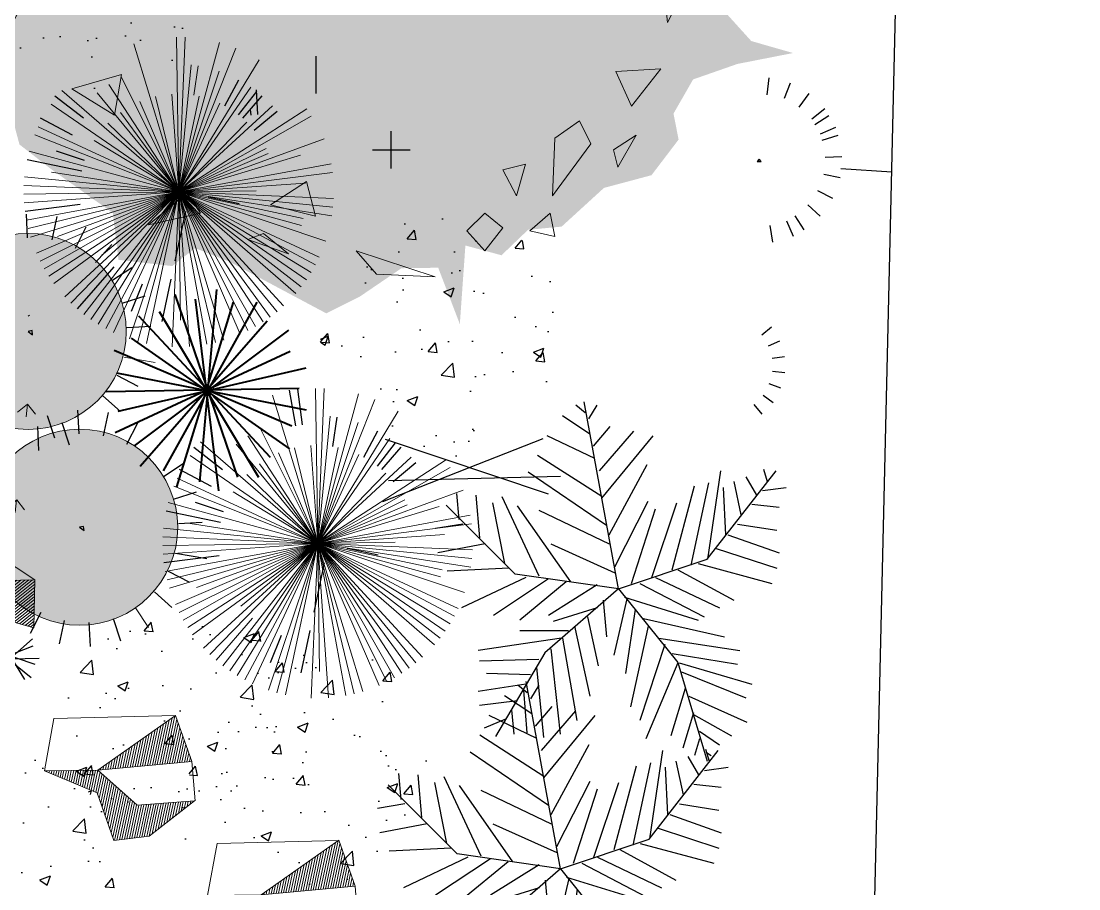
# Model space of a CAD drawing. Header units: millimetres. Extents: x 1933 to 24107, y 1228 to 18074.
# Drawn here: x 22303 to 24092, y 2718 to 4187 of the extents above; entities that cross this region are included whole.
import ezdxf

# ---------------------------------------------------------------- set-up
doc = ezdxf.new("R2010")
doc.units = ezdxf.units.MM
doc.layers.add('marc det', color=74, linetype='Continuous', lineweight=18)
doc.styles.add('ATTR', font='romans.shx', dxfattribs={"width": 0.8, "height": 0.470416})
pattern_1 = [(135, (36861.924, 7111.342), (-5.6669761, -5.6669761), [])]

# ---------------------------------------------------------------- blocks, each defined once
blk = doc.blocks.new('alp hill')
at = {"lineweight": -2}
h = blk.add_hatch(dxfattribs=at)
h.set_pattern_fill('ANSI31', color=49, scale=2.524194, angle=90, style=0)
h.set_pattern_definition(pattern_1)
h.paths.add_polyline_path([(72791.8, -3027.4), (72912.7, -3096.5), (72898.2, -3204.6)])
h.paths.add_polyline_path([(72350.3, -3468.7), (72648.8, -3405.3), (72825.1, -3562.7), (72664.3, -3470.3), (72574.8, -3545.1)])
h.paths.add_polyline_path([(73361.4, -3023.6), (73522.3, -3061), (73373.7, -3344.1)])
h.paths.add_polyline_path([(73277.5, -3497.6), (73436.6, -3388.2), (73602.9, -3428.5), (73655.8, -3320.3), (73638.7, -3126.8), (73545.6, -3297.7), (73373.7, -3344.1)])
h.paths.add_polyline_path([(71600.5, -4788.1), (72001.3, -4826.8), (72177.3, -4662.1), (72065.9, -4749.3)])
h.paths.add_polyline_path([(71749.4, -4395.7), (72027.2, -4480.1), (72161.2, -4476.7), (72033.6, -4378.5)])
h.paths.add_polyline_path([(72275.1, -4097.1), (72222.5, -4203.5), (72130.6, -4215.5), (71986.7, -4299.4), (71856.9, -4111.6), (71610.6, -4097.1), (71772.7, -3973), (72059, -4124.1)])
h.paths.add_polyline_path([(71788.9, -3584.2), (71936.5, -3814.8), (72061.8, -3807.1), (72123.8, -3906.5), (72240, -3954.1), (72204.9, -3811)])
h = blk.add_hatch(dxfattribs=at)
h.set_pattern_fill('ANSI31', color=49, scale=2.524194, angle=90, style=0)
h.set_pattern_definition(pattern_1)
h.paths.add_polyline_path([(73405.4, -3746.2), (73588.1, -3696.4), (73729.4, -3715.9), (73744.4, -3554), (73538.9, -3587.5)])
h.paths.add_polyline_path([(72842.3, -3897.5), (72825.1, -3562.7), (72898.2, -3204.6), (72991, -3412), (72910.2, -3564.9), (72957, -3624.4), (72889, -3730.5)])
h.paths.add_polyline_path([(72413.4, -4426.1), (72561.6, -4360.2), (72685.4, -4370.1), (72847.8, -4426.5), (72610.1, -4259.1), (72458.8, -4323.9)])
h.paths.add_polyline_path([(72883.9, -4841.1), (73082.7, -4811.3), (73166.1, -4847.4), (73138.3, -4689.1), (73149.4, -4636.4), (73101.1, -4523), (72938.4, -4691.2)])
h.paths.add_polyline_path([(72560.3, -4642.7), (72287.6, -4580.4), (72211.3, -4914), (72378.6, -4786.9), (72484.9, -4786.9), (72579.9, -4826.1), (72613.5, -4725.5)])
h = blk.add_hatch(dxfattribs=at)
h.set_pattern_fill('ANSI31', color=49, scale=2.524194, angle=90, style=0)
h.set_pattern_definition(pattern_1)
h.paths.add_polyline_path([(73206.2, -3602), (73146.6, -3374.3), (73128.4, -3219.8), (73085.1, -3409.2), (73152.6, -3688), (73253.3, -3767.9), (73401.3, -3738.3), (73392.9, -3721.9)])
h = blk.add_hatch(dxfattribs=at)
h.set_pattern_fill('DASH', color=121, scale=25.241935, style=0)
h.set_pattern_definition([(0, (36861.92, 7111.34), (80.14315, 80.14315), [80.14315, -80.14315])])
h.paths.add_polyline_path([(72956.7, -4423.2), (72766.1, -4046.7), (72667.8, -3926.7), (72457.3, -3878.7), (72455.3, -3753), (72374.1, -3628.9), (72280.1, -3495.5), (72186.1, -3467.4), (72126.2, -3344.5), (72076, -3428.3), (72316.7, -3657.4), (72310.5, -3796.3), (72410.8, -3932.6), (72613.8, -3968.3), (72755.7, -4132.9), (72797.3, -4281.7), (72847.8, -4426.5), (72676.8, -4408.2), (72530.4, -4447.3), (72435.6, -4500.9), (72413.4, -4426.1), (72332.5, -4371), (72191.3, -4359.5), (71998.9, -4292.3), (71986.7, -4299.4), (71915.2, -4235.7), (71784.8, -4188.8), (71725.9, -4205.6), (71690.5, -4235.5), (71933.9, -4345.2), (72085.2, -4348.2), (72257.4, -4404.5), (72373.1, -4538), (72569, -4517.2), (72632.9, -4429.4), (72810.8, -4521.5), (73012.8, -4517.4), (73073.8, -4551.2), (73096.1, -4528.2)])
h = blk.add_hatch()
h.set_pattern_fill('GRASS', color=112, scale=9.087097, style=0)
h.set_pattern_definition([(90, (-179718.35, -218660.92), (-163.2088, 163.2088), [43.2773, -283.1403]), (45, (-179718.35, -218660.92), (-163.20891, 163.20891), [43.2773, -187.53496]), (135, (-179718.35, -218660.92), (-163.20891, -163.20891), [43.2773, -187.53496])])
h.paths.add_polyline_path([(73716.4, -3722.5), (73462, -3852.1), (73437.9, -4018.8), (73263.2, -4073), (73121.1, -4250.6), (73101.1, -4523), (73149.4, -4636.4), (73138.3, -4689.1), (73166.1, -4847.4), (73082.7, -4811.3), (72883.9, -4841.1), (72755.1, -4777), (72579.9, -4826.1), (72484.9, -4786.9), (72378.6, -4786.9), (72212, -4913.5), (72181.7, -4939.9, 0.699597)])
h = blk.add_hatch(dxfattribs=at)
h.set_pattern_fill('ANSI31', color=49, scale=2.524194, angle=90, style=0)
h.set_pattern_definition(pattern_1)
h.paths.add_polyline_path([(72648, -3730.4), (72455.3, -3753), (72672.4, -3825.7), (72808.2, -3983.7), (72895.1, -4005.9), (72931.1, -4068.5), (72936.8, -3953.3), (72842.3, -3897.5)])
h = blk.add_hatch(dxfattribs=at)
h.set_pattern_fill('ANSI31', color=49, scale=2.524194, angle=90, style=0)
h.set_pattern_definition(pattern_1)
h.paths.add_polyline_path([(73016.7, -4125.7), (73072, -3886.3), (72977, -3849.5), (72936.8, -3953.3), (72923.9, -4215.2), (73035.6, -4365.4), (73101.1, -4523), (73056.6, -4233.1)])
h.paths.add_polyline_path([(73297.4, -4141.4), (73437.9, -4018.8), (73263.2, -4073), (73121.1, -4250.6), (73101.1, -4523), (73264.4, -4325.7)])
h = blk.add_hatch(dxfattribs=at)
h.set_pattern_fill('ANSI31', color=49, scale=2.524194, angle=90, style=0)
h.set_pattern_definition(pattern_1)
h.paths.add_polyline_path([(72366.9, -4210.5), (72286.6, -4244.6), (72226.8, -4285.7), (72191.3, -4359.5), (72332.5, -4371)])
h = blk.add_hatch(dxfattribs=at)
h.set_pattern_fill('ANSI31', color=49, scale=2.524194, angle=90, style=0)
h.set_pattern_definition(pattern_1)
h.paths.add_polyline_path([(72100.3, -5010.8), (72211.3, -4914.1), (72211.3, -4914), (71913.9, -4951.3), (71764, -4945.4), (71590.5, -4985.7), (71800.2, -5065.4)])
at = {"color": 49, "lineweight": -2}
for p, q in [((72898.2, -3204.6), (72791.8, -3027.4)), ((73373.7, -3344.1), (73361.4, -3023.6)), ((72825.1, -3562.7), (72348, -3136.6)), ((73545.6, -3297.7), (73638.7, -3126.8)), ((72825.1, -3562.7), (72898.2, -3204.6)), ((73373.7, -3344.1), (73545.6, -3297.7)), ((73277.5, -3497.6), (73373.7, -3344.1)), ((73277.5, -3497.6), (73146.6, -3374.3)), ((72648.8, -3405.3), (72350.3, -3468.7)), ((73405.4, -3746.2), (73277.5, -3497.6)), ((72204.9, -3811), (71788.9, -3584.2)), ((72648, -3730.4), (72623, -3594.5)), ((73405.4, -3746.2), (73538.9, -3587.5)), ((73134.9, -3757), (73034, -3659.7)), ((72204.9, -3811), (72240.6, -3716.5)), ((73134.9, -3757), (73152.6, -3688)), ((72648, -3730.4), (72455.3, -3753)), ((72455.3, -3753), (72672.4, -3825.7)), ((72842.3, -3897.5), (72648, -3730.4)), ((73256.1, -3923.8), (73134.9, -3757)), ((73256.1, -3923.8), (73405.4, -3746.2)), ((72275.1, -4097.1), (72204.9, -3811)), ((72672.4, -3825.7), (72808.2, -3983.7)), ((72936.8, -3953.3), (72977, -3849.5)), ((72936.8, -3953.3), (72842.3, -3897.5)), ((73263.2, -4073), (73256.1, -3923.8)), ((72581.4, -4097.5), (72613.8, -3968.3)), ((72923.9, -4215.2), (72936.8, -3953.3)), ((71772.7, -3973), (71610.6, -4097.1)), ((72808.2, -3983.7), (72895.1, -4005.9)), ((72895.1, -4005.9), (72931.1, -4068.5)), ((73263.2, -4073), (73437.9, -4018.8)), ((72923.9, -4215.2), (72766.1, -4046.7)), ((73121.1, -4250.6), (73263.2, -4073)), ((72458.8, -4323.9), (72275.1, -4097.1)), ((72610.1, -4259.1), (72581.4, -4097.5)), ((71725.9, -4205.6), (71843.6, -4172)), ((71843.6, -4172), (71986.7, -4299.4)), ((72286.6, -4244.6), (72366.9, -4210.5)), ((72366.9, -4210.5), (72332.5, -4371)), ((73035.6, -4365.4), (72923.9, -4215.2)), ((72226.8, -4285.7), (72286.6, -4244.6)), ((73101.1, -4523), (73121.1, -4250.6)), ((72191.3, -4359.5), (72226.8, -4285.7)), ((72847.8, -4426.5), (72610.1, -4259.1)), ((73101.1, -4523), (73035.6, -4365.4)), ((72288.8, -4574.9), (72033.6, -4378.5)), ((72938.4, -4691.2), (72676.6, -4536.2)), ((73101.1, -4523), (72938.4, -4691.2)), ((72288.8, -4574.9), (72065.9, -4749.3)), ((72288.8, -4574.9), (72211.3, -4914)), ((72613.5, -4725.6), (72703.6, -4665.7)), ((72703.6, -4665.7), (72940, -4689.4)), ((72940, -4689.4), (72883.9, -4841.1)), ((72938.4, -4691.2), (72883.9, -4841.1)), ((72065.9, -4749.3), (71600.5, -4788.1)), ((72755.1, -4777), (72579.9, -4826.1)), ((72883.9, -4841.1), (72755.1, -4777)), ((71913.9, -4951.3), (72001.3, -4826.8)), ((72211.3, -4914), (71913.9, -4951.3))]:
    blk.add_line(p, q, dxfattribs=at)
at = {"color": 121, "lineweight": -2}
for p, q in [((72416.8, -3147), (72445.5, -3147)), ((72186.1, -3467.4), (72126.2, -3344.5)), ((72280.1, -3495.5), (72186.1, -3467.4)), ((72374.1, -3628.9), (72280.1, -3495.5)), ((72455.3, -3753), (72374.1, -3628.9)), ((72316.7, -3657.4), (72310.5, -3796.3)), ((72457.3, -3878.7), (72455.3, -3753)), ((72310.5, -3796.3), (72410.8, -3932.6)), ((72667.8, -3926.7), (72457.3, -3878.7)), ((72410.8, -3932.6), (72613.8, -3968.3)), ((72766.1, -4046.7), (72667.8, -3926.7)), ((72613.8, -3968.3), (72755.7, -4132.9)), ((72956.7, -4423.2), (72766.1, -4046.7)), ((72755.7, -4132.9), (72797.3, -4281.7)), ((71784.8, -4188.8), (71725.9, -4205.6)), ((71915.2, -4235.7), (71784.8, -4188.8)), ((71690.5, -4235.5), (71933.9, -4345.2)), ((71986.7, -4299.4), (71915.2, -4235.7)), ((71998.9, -4292.3), (71986.7, -4299.4)), ((72191.3, -4359.5), (71998.9, -4292.3)), ((72797.3, -4281.7), (72847.8, -4426.5)), ((71933.9, -4345.2), (72085.2, -4348.2)), ((72085.2, -4348.2), (72257.4, -4404.5)), ((72332.5, -4371), (72191.3, -4359.5)), ((72413.4, -4426.1), (72332.5, -4371)), ((72257.4, -4404.5), (72373.1, -4538)), ((72435.6, -4500.9), (72413.4, -4426.1)), ((72676.8, -4408.2), (72530.4, -4447.3)), ((72847.8, -4426.5), (72676.8, -4408.2)), ((73096.1, -4528.2), (72956.7, -4423.2)), ((72530.4, -4447.3), (72435.6, -4500.9)), ((72569, -4517.2), (72648.3, -4467.1)), ((72648.3, -4467.1), (72810.8, -4521.5)), ((72373.1, -4538), (72569, -4517.2)), ((72810.8, -4521.5), (73012.8, -4517.4)), ((73012.8, -4517.4), (73073.8, -4551.2)), ((73073.8, -4551.2), (73096.1, -4528.2))]:
    blk.add_line(p, q, dxfattribs=at)
at = {"color": 49, "lineweight": -2}
for points in [[(72348, -3136.6), (72665.2, -3184.4), (72791.8, -3027.4), (72912.7, -3096.5), (73128.4, -3219.8), (73373.9, -3026.5)], [(72791.8, -3027.4), (72912.7, -3096.5), (72898.2, -3204.6), (72791.8, -3027.4)], [(73361.4, -3023.6), (73522.3, -3061), (73373.7, -3344.1), (73361.4, -3023.6)], [(72348, -3136.6), (72224.4, -3175.5), (72126.2, -3344.5), (72186.1, -3467.4), (72280.1, -3495.5), (72374.1, -3628.9), (72455.3, -3753), (72457.3, -3878.7), (72667.8, -3926.7), (72766.1, -4046.7), (72956.7, -4423.2), (73096.1, -4528.2)], [(73277.5, -3497.6), (73436.6, -3388.2), (73602.9, -3428.5), (73655.8, -3320.3), (73638.7, -3126.8), (73545.6, -3297.7), (73373.7, -3344.1), (73277.5, -3497.6)], [(72842.3, -3897.5), (72825.1, -3562.7), (72898.2, -3204.6), (72991, -3412), (72910.2, -3564.9), (72957, -3624.4), (72889, -3730.5), (72842.3, -3897.5)], [(73128.4, -3219.8), (73146.6, -3374.3), (73206.2, -3602), (73414.3, -3735.7), (73253.3, -3767.9), (73152.6, -3688), (73085.1, -3409.2), (73034, -3659.7)], [(72676.8, -4408.2), (72847.8, -4426.5), (72797.3, -4281.7), (72755.7, -4132.9), (72613.8, -3968.3), (72410.8, -3932.6), (72310.5, -3796.3), (72316.7, -3657.4), (72076, -3428.3), (71788.9, -3584.2)], [(72350.3, -3468.7), (72648.8, -3405.3), (72825.1, -3562.7), (72664.3, -3470.3), (72574.8, -3545.1), (72350.3, -3468.7)], [(72350.3, -3468.7), (72574.8, -3545.1), (72664.3, -3470.3), (72825.1, -3562.7)], [(73405.4, -3746.2), (73588.1, -3696.4), (73729.4, -3715.9), (73744.4, -3554), (73538.9, -3587.5), (73405.4, -3746.2)], [(71788.9, -3584.2), (71936.5, -3814.8), (72061.8, -3807.1), (72123.8, -3906.5), (72240, -3954.1)], [(71788.9, -3584.2), (71936.5, -3814.8), (72061.8, -3807.1), (72123.8, -3906.5), (72240, -3954.1), (72204.9, -3811), (71788.9, -3584.2)], [(72977, -3849.5), (72950.8, -3749.8), (73035.9, -3661.5)], [(73437.9, -4018.8), (73462, -3852.1), (73729.4, -3715.9)], [(72988.7, -3854), (73070.9, -3890.9), (73017.7, -4121.1), (73053.6, -4224.9), (73100.3, -4521)], [(72275.1, -4097.1), (72222.5, -4203.5), (72130.6, -4215.5), (71986.7, -4299.4), (71856.9, -4111.6), (71610.6, -4097.1), (71772.7, -3973), (72059, -4124.1), (72275.1, -4097.1)], [(71749.4, -4395.7), (71654.9, -4321.5), (71690.5, -4235.5), (71933.9, -4345.2), (72085.2, -4348.2), (72257.4, -4404.5), (72373.1, -4538), (72569, -4517.2), (72648.3, -4467.1), (72676.6, -4536.2), (72560.3, -4642.7), (72288.8, -4574.9), (72033.6, -4378.5), (71749.4, -4395.7)], [(72413.4, -4426.1), (72561.6, -4360.2), (72685.4, -4370.1), (72847.8, -4426.5), (72610.1, -4259.1), (72458.8, -4323.9), (72413.4, -4426.1)], [(72033.6, -4378.5), (72085.2, -4348.2), (72257.4, -4404.5), (72373.1, -4538), (72288.8, -4574.9)], [(71749.4, -4395.7), (71690.1, -4475), (71692.9, -4625.4), (71545.1, -4710.2), (71600.5, -4788.1), (72061.8, -4749.6), (72288.8, -4574.9), (72161.2, -4476.7), (72027.2, -4480.1), (71749.4, -4395.7)], [(71749.4, -4395.7), (72027.2, -4480.1), (72161.2, -4476.7), (72033.6, -4378.5), (71749.4, -4395.7)], [(72883.9, -4841.1), (73082.7, -4811.3), (73166.1, -4847.4), (73138.3, -4689.1), (73149.4, -4636.4), (73101.1, -4523), (72938.4, -4691.2), (72883.9, -4841.1)], [(72560.3, -4642.7), (72287.6, -4580.4), (72211.3, -4914), (72378.6, -4786.9), (72484.9, -4786.9), (72579.9, -4826.1), (72613.5, -4725.5), (72560.3, -4642.7)], [(71600.5, -4788.1), (72001.3, -4826.8), (72177.3, -4662.1), (72065.9, -4749.3), (71600.5, -4788.1)], [(71913.9, -4951.3), (71764, -4945.4), (71590.5, -4985.7), (71600.5, -4788.1)], [(71590.5, -4985.7), (71800.2, -5065.4), (72100.3, -5010.8), (72212, -4913.5)]]:
    blk.add_lwpolyline(points, dxfattribs=at)
blk.add_lwpolyline([(72076, -3428.3), (72316.7, -3657.4), (72310.5, -3796.3), (72410.8, -3932.6), (72613.8, -3968.3), (72755.7, -4132.9), (72797.3, -4281.7), (72847.8, -4426.5), (72676.8, -4408.2), (72530.4, -4447.3), (72435.6, -4500.9), (72413.4, -4426.1), (72332.5, -4371), (72191.3, -4359.5), (71998.9, -4292.3), (71986.7, -4299.4), (71915.2, -4235.7), (71784.8, -4188.8), (71725.9, -4205.6), (71610.6, -4097.1), (71772.7, -3973), (71839.1, -4008, -0.039758), (71936.5, -3814.8), (71788.9, -3584.2)], format="xyb", close=True, dxfattribs=at)
at = {"color": 121, "lineweight": -2}
for points in [[(72076, -3428.3), (72316.7, -3657.4), (72310.5, -3796.3), (72410.8, -3932.6), (72613.8, -3968.3), (72755.7, -4132.9), (72797.3, -4281.7), (72847.8, -4426.5), (72676.8, -4408.2), (72530.4, -4447.3), (72435.6, -4500.9), (72413.4, -4426.1), (72332.5, -4371), (72191.3, -4359.5), (71998.9, -4292.3), (71986.7, -4299.4), (71915.2, -4235.7), (71784.8, -4188.8), (71725.9, -4205.6), (71610.6, -4097.1), (71772.7, -3973), (72059, -4124.1), (72275.1, -4097.1), (72240, -3954.1), (72123.8, -3906.5), (72061.8, -3807.1), (71936.5, -3814.8), (71788.9, -3584.2)], [(72458.8, -4323.9), (72610.1, -4259.1), (72847.8, -4426.5), (72685.4, -4370.1), (72561.6, -4360.2), (72413.4, -4426.1), (72332.5, -4371), (72191.3, -4359.5), (72226.8, -4285.7), (72286.6, -4244.6), (72366.9, -4210.5)]]:
    blk.add_lwpolyline(points, close=True, dxfattribs=at)
blk.add_lwpolyline([(72076, -3428.3), (72316.7, -3657.4), (72310.5, -3796.3), (72410.8, -3932.6), (72613.8, -3968.3), (72755.7, -4132.9), (72797.3, -4281.7), (72847.8, -4426.5), (72676.8, -4408.2), (72530.4, -4447.3), (72435.6, -4500.9), (72413.4, -4426.1), (72332.5, -4371), (72191.3, -4359.5), (71998.9, -4292.3), (71986.7, -4299.4), (71915.2, -4235.7), (71784.8, -4188.8), (71725.9, -4205.6), (71610.6, -4097.1), (71772.7, -3973), (71839.1, -4008, -0.039758), (71936.5, -3814.8), (71788.9, -3584.2)], format="xyb", close=True, dxfattribs=at)
blk = doc.blocks.new('stoun')
at = {"color": 49, "lineweight": -2}
for p, q in [((98342.5, 26377.7), (98557.9, 26728.3)), ((98569.6, 26407.8), (98557.4, 26728.3)), ((98675.1, 26608.8), (98557.4, 26726.5)), ((98671.2, 26601.4), (98557.9, 26714.7)), ((98667.3, 26593.9), (98558.3, 26702.9)), ((98679, 26616.2), (98569.8, 26725.4)), ((98682.9, 26623.7), (98584.6, 26722)), ((98686.8, 26631.1), (98599.4, 26718.5)), ((98690.7, 26638.5), (98614.1, 26715.1)), ((98694.6, 26646), (98628.9, 26711.7)), ((98698.5, 26653.4), (98643.6, 26708.3)), ((98702.4, 26660.8), (98658.4, 26704.8)), ((98706.3, 26668.3), (98673.2, 26701.4)), ((98710.2, 26675.7), (98687.9, 26698)), ((98663.4, 26586.5), (98558.8, 26691.1)), ((98659.5, 26579.1), (98559.2, 26679.3)), ((98655.6, 26571.6), (98559.7, 26667.5)), ((98714.1, 26683.1), (98702.7, 26694.5)), ((98718, 26690.6), (98717.5, 26691.1)), ((98718.2, 26690.9), (98835.7, 26626.9)), ((98651.7, 26564.2), (98560.1, 26655.7)), ((98647.8, 26556.8), (98560.6, 26644)), ((98643.9, 26549.3), (98561, 26632.2)), ((98640, 26541.9), (98561.5, 26620.4)), ((98636.1, 26534.5), (98561.9, 26608.6)), ((98632.2, 26527), (98562.4, 26596.8)), ((98839.6, 26569), (98816.6, 26592)), ((98838.5, 26581.4), (98820.6, 26599.3)), ((98837.4, 26593.8), (98824.6, 26606.6)), ((98836.3, 26606.3), (98828.6, 26614)), ((98835.2, 26618.7), (98832.6, 26621.3)), ((98628.3, 26519.6), (98562.8, 26585)), ((98624.4, 26512.2), (98563.3, 26573.3)), ((98620.5, 26504.7), (98563.7, 26561.5)), ((98845.1, 26506.8), (98796.6, 26555.3)), ((98844, 26519.2), (98800.6, 26562.6)), ((98842.9, 26531.7), (98804.6, 26570)), ((98841.8, 26544.1), (98808.6, 26577.3)), ((98840.7, 26556.5), (98812.6, 26584.6)), ((98616.6, 26497.3), (98564.2, 26549.7)), ((98612.7, 26489.9), (98564.6, 26537.9)), ((98608.8, 26482.4), (98565.1, 26526.1)), ((98850.6, 26444.7), (98776.6, 26518.6)), ((98849.5, 26457.1), (98780.6, 26525.9)), ((98848.4, 26469.5), (98784.6, 26533.3)), ((98847.3, 26482), (98788.6, 26540.6)), ((98846.2, 26494.4), (98792.6, 26548)), ((98604.9, 26475), (98565.5, 26514.3)), ((98601, 26467.6), (98566, 26502.6)), ((98597.1, 26460.1), (98566.4, 26490.8)), ((98840.7, 26409.2), (98760.6, 26489.3)), ((98844.4, 26416.8), (98764.6, 26496.6)), ((98848.2, 26424.4), (98768.6, 26503.9)), ((98851.7, 26432.2), (98772.6, 26511.3)), ((98593.2, 26452.7), (98566.9, 26479)), ((98589.3, 26445.3), (98567.3, 26467.2)), ((98585.4, 26437.8), (98567.8, 26455.4)), ((98569.6, 26407.8), (98741.6, 26454.3)), ((98814.7, 26355.9), (98721.7, 26448.9)), ((98818.4, 26363.5), (98730.6, 26451.3)), ((98822.1, 26371.1), (98739.5, 26453.7)), ((98825.8, 26378.7), (98744.6, 26459.9)), ((98829.6, 26386.3), (98748.6, 26467.3)), ((98833.3, 26394), (98752.6, 26474.6)), ((98837, 26401.6), (98756.6, 26481.9)), ((98581.5, 26430.4), (98568.2, 26443.6)), ((98577.6, 26423), (98568.7, 26431.9)), ((98573.7, 26415.5), (98569.1, 26420.1)), ((98638.2, 26362.3), (98587.8, 26412.7)), ((98653.2, 26358.7), (98596.8, 26415.1)), ((98668.1, 26355.1), (98605.7, 26417.5)), ((98683.1, 26351.5), (98614.6, 26420)), ((98698, 26347.8), (98623.5, 26422.4)), ((98713, 26344.2), (98632.4, 26424.8)), ((98728, 26340.6), (98641.4, 26427.2)), ((98742.9, 26337), (98650.3, 26429.6)), ((98757.9, 26333.3), (98659.2, 26432)), ((98772.8, 26329.7), (98668.1, 26434.4)), ((98787.8, 26326.1), (98677.1, 26436.8)), ((98799.8, 26325.4), (98686, 26439.2)), ((98803.5, 26333), (98694.9, 26441.7)), ((98807.2, 26340.7), (98703.8, 26444.1)), ((98811, 26348.3), (98712.7, 26446.5)), ((98473.4, 26254.3), (98342.5, 26377.7)), ((98473.4, 26254.3), (98569.6, 26407.8)), ((98594.8, 26337.7), (98552.3, 26380.2)), ((98601.5, 26342.4), (98556.7, 26387.2)), ((98608.2, 26347), (98561.1, 26394.2)), ((98615, 26351.6), (98565.4, 26401.1)), ((98569.8, 26408.1), (98569.6, 26408.3)), ((98621.7, 26356.2), (98570, 26407.9)), ((98628.4, 26360.8), (98578.9, 26410.3)), ((98561.2, 26314.7), (98530.5, 26345.4)), ((98567.9, 26319.3), (98534.9, 26352.3)), ((98574.6, 26323.9), (98539.2, 26359.3)), ((98581.4, 26328.5), (98543.6, 26366.3)), ((98588.1, 26333.1), (98548, 26373.2)), ((98520.9, 26287), (98504.3, 26303.6)), ((98527.6, 26291.6), (98508.7, 26310.5)), ((98534.3, 26296.2), (98513, 26317.5)), ((98541.1, 26300.8), (98517.4, 26324.5)), ((98547.8, 26305.4), (98521.8, 26331.4)), ((98554.5, 26310), (98526.1, 26338.4)), ((98487.3, 26263.9), (98482.5, 26268.7)), ((98494, 26268.5), (98486.8, 26275.7)), ((98500.8, 26273.1), (98491.2, 26282.7)), ((98507.5, 26277.7), (98495.6, 26289.6)), ((98514.2, 26282.3), (98499.9, 26296.6)), ((98473.9, 26254.6), (98473.7, 26254.8)), ((98480.6, 26259.3), (98478.1, 26261.8))]:
    blk.add_line(p, q, dxfattribs=at)
for points in [[(98557.4, 26728.3), (98718.2, 26690.9), (98569.6, 26407.8), (98557.4, 26728.3)], [(98473.4, 26254.3), (98632.6, 26363.7), (98798.8, 26323.4), (98851.7, 26431.7), (98834.7, 26625.1), (98741.6, 26454.3), (98569.6, 26407.8), (98473.4, 26254.3)]]:
    blk.add_lwpolyline(points, dxfattribs=at)
blk = doc.blocks.new('tree lis')
at = {"color": 96}
for points in [[(73119.8, 25761.2), (73080.6, 25721), (73092.4, 25645.7), (73194.2, 25705.9)], [(72931.8, 25741), (72955.3, 25680.8), (73018, 25650.7), (73037.5, 25680.8), (73002.3, 25700.9)], [(72790.9, 25705.9), (72747.8, 25665.8), (72818.3, 25615.5), (72928, 25665.8)], [(73288.1, 25710.9), (73256.8, 25645.7), (73280.3, 25600.5), (73350.7, 25570.4), (73413.4, 25610.6), (73342.9, 25655.7), (73315.5, 25645.7)], [(72712.6, 25630.6), (72610.8, 25600.5), (72583.4, 25500.2), (72685.2, 25555.3)], [(73198.1, 25640.7), (73155, 25630.6), (73143.3, 25600.5), (73182.4, 25610.6)], [(72935.8, 25615.5), (72904.5, 25585.4), (72916.2, 25560.4), (72943.6, 25590.5)], [(73049.3, 25590.5), (72971, 25560.4), (72947.5, 25480), (73065, 25515.2)], [(73480, 25605.5), (73460.4, 25525.2), (73542.6, 25525.2)], [(72767.4, 25565.4), (72826.1, 25520.2), (72814.4, 25585.4)], [(73127.6, 25560.4), (73229.4, 25575.4), (73268.5, 25520.2), (73159, 25515.2)], [(73315.5, 25545.3), (73311.6, 25515.2), (73335.1, 25505.1), (73335.1, 25545.3)], [(73421.2, 25525.2), (73366.4, 25510.1), (73370.3, 25424.9), (73425.2, 25449.9)], [(72881, 25500.2), (72865.3, 25449.9), (72916.2, 25455)], [(73147.2, 25429.9), (73147.2, 25475), (73202, 25500.2), (73170.7, 25465)], [(73092.4, 25480), (73053.2, 25439.9), (73112, 25409.8)], [(72712.6, 25460), (72661.7, 25424.9), (72669.6, 25394.8)], [(73194.2, 25460), (73194.2, 25404.8), (73303.8, 25364.6), (73315.5, 25455)], [(73503.5, 25460), (73464.3, 25424.9), (73570, 25384.7), (73589.6, 25434.9)], [(72783.1, 25434.9), (72732.2, 25324.4), (72822.3, 25344.5)], [(72575.6, 25414.8), (72505.1, 25409.8), (72524.7, 25339.5)], [(73366.4, 25384.7), (73362.5, 25344.5), (73405.6, 25359.6)], [(73519.1, 25354.6), (73460.4, 25334.5), (73425.2, 25304.4), (73476, 25244.2), (73519.1, 25269.3), (73491.7, 25289.3)], [(73644.4, 25364.6), (73581.7, 25299.4), (73570, 25199), (73656.1, 25093.6), (73730.5, 25088.6), (73648.3, 25209), (73589.6, 25204), (73644.4, 25229.1)], [(73554.4, 25339.5), (73523, 25329.5), (73534.8, 25289.3), (73546.5, 25299.4)], [(73303.8, 25329.5), (73296, 25279.3), (73366.4, 25254.2)], [(72391.6, 25168.9), (72477.7, 25199), (72489.4, 25264.2), (72442.5, 25269.3)], [(73252.9, 25173.9), (73213.7, 25269.3), (73268.5, 25269.3)], [(72571.7, 25244.2), (72556, 25199), (72591.3, 25214)], [(73296, 25224.1), (73354.7, 25219), (73303.8, 25138.8)], [(73523, 25214), (73507.4, 25183.9), (73550.4, 25153.8)], [(73483.9, 25163.9), (73448.7, 25138.8), (73409.5, 25188.9)], [(72642.1, 25168.9), (72587.3, 25153.8), (72614.8, 25093.6)], [(73386, 25153.8), (73339, 25088.6), (73366.4, 25063.5), (73425.2, 25088.6)], [(72571.7, 25088.6), (72501.2, 25083.5), (72477.7, 25113.6)], [(73519.1, 25108.6), (73483.9, 25073.5), (73566.1, 25048.4), (73577.9, 25093.6)], [(73499.5, 25018.3), (73421.2, 24978.1), (73421.2, 25023.3)], [(73632.7, 25028.4), (73613.1, 24988.2), (73656.1, 25013.3)], [(73530.9, 24963.1), (73511.3, 24917.9), (73487.8, 24943)], [(73589.6, 24963.1), (73601.3, 24847.7), (73636.6, 24917.9)], [(72466, 24907.9), (72430.7, 24872.7), (72442.5, 24807.5), (72473.8, 24862.7)], [(73589.6, 24767.3), (73538.7, 24702.1), (73511.3, 24762.3)], [(72567.8, 24732.2), (72653.9, 24757.3), (72642.1, 24687)], [(73401.7, 24546.5), (73405.6, 24646.9), (73448.7, 24677), (73468.2, 24636.8)], [(73515.2, 24596.7), (73546.5, 24651.9), (73507.4, 24626.8)], [(73354.7, 24601.7), (73315.5, 24591.6), (73339, 24546.5)], [(72912.3, 24531.4), (72974.9, 24571.6), (72990.6, 24511.4)], [(72767.4, 24551.5), (72790.9, 24516.4), (72700.8, 24496.3)], [(73284.2, 24516.4), (73252.9, 24486.2), (73284.2, 24451.1), (73315.5, 24491.3)], [(73397.7, 24516.4), (73362.5, 24486.2), (73405.6, 24476.2)], [(72900.5, 24481.3), (72873.1, 24471.2), (72943.6, 24446.1)], [(73061, 24451.1), (73096.3, 24410.9), (73198.1, 24406)]]:
    blk.add_lwpolyline(points, close=True, dxfattribs=at)
blk = doc.blocks.new('fff')
at = {"color": 93}
for p, q in [((80799.9, 23710.9), (80683.3, 24344.1)), ((80686.8, 24306.7), (80654.6, 24332.5)), ((80698.9, 24286.1), (80727, 24332.5)), ((80702.9, 24234.5), (80610.4, 24296.4)), ((80719, 24152), (80558.1, 24229.3)), ((80715, 24193.2), (80771.3, 24260.3)), ((80735.1, 24110.7), (80851.8, 24244.8)), ((80743.1, 24017.9), (80916.2, 24229.3)), ((80743.1, 24023), (80525.9, 24162.3)), ((80767.3, 23894.1), (80896, 24131.3)), ((80759.2, 23925), (80493.7, 24105.5)), ((81099.8, 23810.9), (81333.1, 24110.8)), ((81101.3, 23811.5), (81145.5, 24110.7)), ((81230, 24090.1), (81266.2, 24028.2)), ((81290.4, 24115.9), (81302.4, 24074.6)), ((80980.5, 23775.4), (81057, 24059.1)), ((81044.9, 23790.9), (81105.3, 24069.4)), ((81153.6, 24054), (81161.6, 23894.1)), ((81189.8, 24074.6), (81213.9, 23961.1)), ((81286.3, 24043.6), (81366.8, 24054)), ((80260.3, 23945.6), (80252.3, 24033.3)), ((80316.6, 24028.2), (80328.7, 23883.7)), ((80405.2, 24023), (80529.9, 23754.8)), ((80450.1, 23760.9), (80216.8, 23994.2)), ((80373, 24002.4), (80413.2, 23796.1)), ((80638.5, 23734.2), (80457.5, 23992.1)), ((80787.4, 23785.7), (80900.1, 24007.5)), ((80843.7, 23729), (80924.2, 23981.7)), ((80912.1, 23749.6), (80996.6, 24002.4)), ((81250.1, 23997.2), (81342.7, 23986.9)), ((80529.9, 23976.6), (80767.3, 23863.1)), ((80272.4, 23930.2), (80179.8, 23914.7)), ((81201.8, 23930.2), (81334.6, 23909.5)), ((81169.6, 23894.1), (81342.7, 23832.2)), ((80348.8, 23863.1), (80187.9, 23832.2)), ((80570.1, 23863.1), (80787.4, 23765.1)), ((81129.4, 23847.6), (81334.6, 23780.6)), ((80799.9, 23710.9), (81099.8, 23810.9)), ((80429.3, 23780.6), (80220.1, 23770.3)), ((81000.7, 23775.4), (81189.8, 23672.3)), ((81069.1, 23796.1), (81318.5, 23729)), ((80485.6, 23749.6), (80268.4, 23646.5)), ((80562.1, 23744.5), (80377, 23620.7)), ((80799.9, 23710.9), (80450.1, 23760.9)), ((80622.4, 23734.2), (80465.5, 23605.2)), ((80871.9, 23729), (81089.2, 23615.5)), ((80924.2, 23749.6), (81141.5, 23646.5)), ((80799.9, 23710.9), (80550, 23494.4)), ((80727, 23723.8), (80562.1, 23620.7)), ((80799.9, 23710.9), (80999.9, 23461)), ((80747.2, 23672.3), (80759.2, 23548.5)), ((80827.6, 23677.4), (80783.4, 23486.6)), ((80819.6, 23682.6), (81069.1, 23605.2)), ((80727, 23646.5), (80578.2, 23600)), ((80855.8, 23641.3), (80823.6, 23424.7)), ((80650.6, 23584.6), (80702.9, 23347.3)), ((80694.9, 23615.5), (80731.1, 23450.4)), ((80900.1, 23584.6), (80839.7, 23311.2)), ((80884, 23610.4), (81157.6, 23548.5)), ((80630.5, 23569.1), (80465.5, 23569.1)), ((80606.3, 23543.3), (80324.7, 23502)), ((80610.4, 23543.3), (80658.7, 23264.7)), ((80956.4, 23522.7), (80871.9, 23264.7)), ((80936.3, 23543.3), (81209.9, 23502)), ((80550, 23494.4), (80383.4, 23211.1)), ((80570.1, 23507.2), (80602.3, 23218.3)), ((80980.5, 23491.7), (81201.8, 23455.6)), ((80529.9, 23471.1), (80328.7, 23465.9)), ((80521.8, 23445.3), (80546, 23208)), ((81000.7, 23460.8), (80892, 23202.8)), ((80999.9, 23461), (81099.8, 23127.8)), ((81004.7, 23460.8), (81250.1, 23388.5)), ((80501.7, 23419.5), (80352.8, 23424.7)), ((81012.7, 23429.8), (81230, 23342.1)), ((80485.6, 23388.5), (80324.7, 23362.8)), ((81024.8, 23373.1), (80976.5, 23213.2)), ((80477.6, 23367.9), (80489.7, 23223.5)), ((81036.9, 23347.3), (81234, 23259.6)), ((80457.5, 23331.8), (80328.7, 23316.3)), ((80437.3, 23300.9), (80445.4, 23218.3)), ((80417.2, 23269.9), (80344.8, 23239)), ((81053, 23290.5), (81016.7, 23171.9)), ((81053, 23285.4), (81181.7, 23213.2)), ((81073.1, 23228.6), (81141.5, 23182.2)), ((81073.1, 23202.8), (81057, 23146.1)), ((81097.2, 23156.4), (81113.3, 23146.1))]:
    blk.add_line(p, q, dxfattribs=at)
at = {"color": 93, "style": 'ATTR', "width": 0.8, "flags": 9}
blk.add_attdef('ESTCODE', (80799.9, 23710.9), '', height=0.00304, dxfattribs=at)

msp = doc.modelspace()

# ---------------------------------------------------------------- hatches: boundary and pattern name
at = {"lineweight": 25}
h = msp.add_hatch(dxfattribs=at)
h.set_pattern_fill('AR-CONC', color=41, style=0)
h.set_pattern_definition([(50, (-69125.3, -8811.41), (182.18467, -15.93909), [19.05, -209.55]), (355, (-69125.3, -8811.4), (-35.24283, 191.05664), [15.24, -167.64]), (100.451, (-69110.12, -8812.74), (146.9425, 175.1167), [16.19, -178.09]), (46.1842, (-69125.3, -8760.6), (271.07904, -42.04233), [28.575, -314.325]), (96.6356, (-69102.7, -8764.1), (237.4042, 247.42556), [24.285, -267.135]), (351.184, (-69125.3, -8760.6), (237.4046, 247.4251), [22.86, -251.46]), (21, (-69099.9, -8773.31), (151.61488, -102.26552), [19.05, -209.55]), (326, (-69099.9, -8773.3), (61.80203, 184.18797), [15.24, -167.64]), (71.4514, (-69087.27, -8781.83), (213.4165, 81.92286), [16.19, -178.09]), (37.5, (-69125.3, -8811.41), (3.088603, 84.55504), [0, -165.608, 0, -170.18, 0, -168.275]), (7.5, (-69125.3, -8811.41), (66.81966, 100.180575), [0, -97.028, 0, -161.798, 0, -64.135]), (327.5, (-69181.94, -8811.41), (135.590595, -5.728744), [0, -63.5, 0, -198.12, 0, -262.89]), (317.5, (-69207.34, -8811.41), (148.12918, 25.42649), [0, -82.55, 0, -131.572, 0, -186.69])])
edge = h.paths.add_edge_path()
edge.add_arc((22431.3, 4274.5), 207.5, 0, 360)
at = {"lineweight": 25, "true_color": 0x000000}
h = msp.add_hatch(dxfattribs=at)
h.set_pattern_fill('AR-CONC', color=18, style=0)
edge = h.paths.add_edge_path()
edge.add_arc((23016.4, 3657.6), 207.5, 0, 360)
at = {"lineweight": 25}
h = msp.add_hatch(dxfattribs=at)
h.set_pattern_fill('AR-CONC', color=151, style=0)
h.set_pattern_definition([(50, (-68971.6, -10082.16), (182.18467, -15.93909), [19.05, -209.55]), (355, (-68971.6, -10082.16), (-35.24283, 191.05664), [15.24, -167.64]), (100.451, (-68956.41, -10083.5), (146.9425, 175.1167), [16.19, -178.09]), (46.1842, (-68971.6, -10031.36), (271.07904, -42.04233), [28.575, -314.325]), (96.6356, (-68949, -10034.87), (237.4042, 247.42556), [24.285, -267.135]), (351.184, (-68971.6, -10031.36), (237.4046, 247.4251), [22.86, -251.46]), (21, (-68946.2, -10044.06), (151.61488, -102.26552), [19.05, -209.55]), (326, (-68946.2, -10044.06), (61.80203, 184.18797), [15.24, -167.64]), (71.4514, (-68933.56, -10052.59), (213.4165, 81.92286), [16.19, -178.09]), (37.5, (-68971.59, -10082.164), (3.088603, 84.55504), [0, -165.608, 0, -170.18, 0, -168.275]), (7.5, (-68971.59, -10082.16), (66.81966, 100.180575), [0, -97.028, 0, -161.798, 0, -64.135]), (327.5, (-69028.235, -10082.164), (135.590595, -5.728744), [0, -63.5, 0, -198.12, 0, -262.89]), (317.5, (-69053.63, -10082.16), (148.12918, 25.42649), [0, -82.55, 0, -131.572, 0, -186.69])])
edge = h.paths.add_edge_path()
edge.add_arc((22585, 3003.7), 207.5, 0, 360)
at = {"lineweight": 25, "true_color": 0x000000}
h = msp.add_hatch(dxfattribs=at)
h.set_pattern_fill('AR-CONC', color=18, style=0)
edge = h.paths.add_edge_path()
edge.add_arc((22794.1, 2927.9), 207.5, 0, 360)
at = {"lineweight": 25}
h = msp.add_hatch(dxfattribs=at)
h.set_pattern_fill('AR-CONC', color=151, style=0)
h.set_pattern_definition([(50, (-69254.87, -10308.59), (182.18467, -15.93909), [19.05, -209.55]), (355, (-69254.87, -10308.6), (-35.24283, 191.05664), [15.24, -167.64]), (100.451, (-69239.69, -10309.92), (146.9425, 175.1167), [16.19, -178.09]), (46.1842, (-69254.87, -10257.8), (271.07904, -42.04233), [28.575, -314.325]), (96.6356, (-69232.28, -10261.3), (237.4042, 247.42556), [24.285, -267.135]), (351.184, (-69254.87, -10257.8), (237.4046, 247.4251), [22.86, -251.46]), (21, (-69229.47, -10270.49), (151.61488, -102.26552), [19.05, -209.55]), (326, (-69229.47, -10270.5), (61.80203, 184.18797), [15.24, -167.64]), (71.4514, (-69216.84, -10279.01), (213.4165, 81.92286), [16.19, -178.09]), (37.5, (-69254.87, -10308.59), (3.088603, 84.55504), [0, -165.608, 0, -170.18, 0, -168.275]), (7.5, (-69254.87, -10308.59), (66.81966, 100.180575), [0, -97.028, 0, -161.798, 0, -64.135]), (327.5, (-69311.51, -10308.59), (135.590595, -5.728744), [0, -63.5, 0, -198.12, 0, -262.89]), (317.5, (-69336.91, -10308.59), (148.12918, 25.42649), [0, -82.55, 0, -131.572, 0, -186.69])])
edge = h.paths.add_edge_path()
edge.add_arc((22301.8, 2777.3), 207.5, 0, 360)
at = {"layer": 'marc det'}
msp.add_hatch(color=102, dxfattribs=at).paths.add_polyline_path([(22266.4, 4103), (22299.8, 3978.4), (22352.4, 3937.4), (22458, 3862.3), (22467.3, 3783.2), (22558.3, 3772.6), (22596.8, 3803), (22654.7, 3780.1), (22818.8, 3692.6), (22875.5, 3720.9), (22946.1, 3769), (23008.2, 3769.8), (23044.8, 3674.4), (23054.2, 3807.4), (23115.3, 3790.9), (23160.2, 3834), (23217, 3839.4), (23288.6, 3904.9), (23369, 3926.4), (23414.9, 3986.7), (23406.3, 4030.7), (23439.4, 4088.5), (23514.3, 4114.7), (23608.5, 4133.2), (23537.8, 4153.5), (23480.9, 4216.5), (23505.4, 4295.4), (23539.6, 4347.8), (23518.1, 4412), (23518, 4480.4), (23567.2, 4524.3), (23510.4, 4541.7), (23469.6, 4613.5), (23472.7, 4688.3), (23435, 4766.4), (23381.4, 4790.1), (23359.9, 4831.5), (23349.1, 4886.4), (23274.1, 4905.9), (23231.2, 4943.1), (23220.3, 5043.6), (23236.3, 5120.9), (23191.4, 5055), (23143.3, 5005.6), (23098.3, 5008.2), (23036.1, 5053), (22962.1, 5089.7), (22901.1, 5083.4), (22752.1, 5094.1), (22687.7, 5218.3), (22697.6, 5066.2), (22628, 5024), (22562.7, 5016.9), (22473.8, 4970.9), (22426.8, 4916), (22356.2, 4890.7), (22331.6, 4834.5), (22279.2, 4761.5), (22285.1, 4701.2), (22184, 4702.8), (22263.4, 4638.6), (22201.3, 4614.9), (22185.3, 4583.3), (22162.9, 4507), (22181.2, 4491.2), (22191, 4350.6), (22167.5, 4311.7), (22194.4, 4242.8), (22187, 4190.1), (22117.5, 4136.5), (22038.3, 4086.7), (22114.3, 4107.3), (22221.4, 4128.4)])
at = {"layer": 'marc det', "lineweight": 40}
h = msp.add_hatch(color=72, dxfattribs=at)
h.paths.add_polyline_path([(22480.4, 3662.1, 1), (22148.6, 3662.1, 1)])
h.paths.add_polyline_path([(22321.4, 3663.6), (22321.4, 3663.5), (22321.4, 3663.5), (22321.4, 3663.6)], flags=24)
h = msp.add_hatch(color=3, dxfattribs=at)
h.paths.add_polyline_path([(22567.5, 3330.5, 1), (22235.7, 3330.5, 1)])
h.paths.add_polyline_path([(22408.4, 3331.9), (22408.4, 3331.9), (22408.4, 3331.9), (22408.4, 3331.9)], flags=24)

# ---------------------------------------------------------------- linework, layer by layer
for p, q in [((23731, 2012.8), (24092, 17592.3)), ((23689.4, 3938), (23775.5, 3932.3)), ((22313.6, 3820.2), (22311.5, 3860.6)), ((22355.2, 3816.8), (22363.6, 3856.4)), ((22394.5, 3802.9), (22412.9, 3838.9)), ((22428.5, 3778.9), (22455.9, 3809.3)), ((22489.9, 3769.5), (22456.3, 3747.7)), ((22473.4, 3709.7), (22512.4, 3722.3)), ((22481.5, 3668.8), (22521.9, 3670.9)), ((22321.4, 3663.6), (22314.5, 3662.1)), ((22314.5, 3662.1), (22322.1, 3656.4)), ((22322.1, 3656.4), (22321.4, 3663.6)), ((22464.3, 3587.9), (22500.2, 3569.5)), ((22441, 3553.1), (22470.6, 3526.4)), ((22400.6, 3488.6), (22398.5, 3528.9)), ((22359.4, 3481.5), (22347.1, 3519.4)), ((22371.3, 3507.9), (22383.6, 3470)), ((22442.2, 3485.2), (22450.7, 3524.8)), ((22481.6, 3471.3), (22499.9, 3507.3)), ((22330.1, 3500.9), (22332.2, 3460.5)), ((22515.6, 3447.3), (22543, 3477.6)), ((22576.9, 3437.9), (22543.3, 3416.1)), ((22560.5, 3378), (22599.4, 3390.7)), ((22408.4, 3331.9), (22401.6, 3330.5)), ((22401.6, 3330.5), (22409.2, 3324.8)), ((22409.2, 3324.8), (22408.4, 3331.9)), ((22568.6, 3337.1), (22608.9, 3339.2)), ((22563.6, 3286.8), (22616.6, 3277.9)), ((22551.3, 3256.2), (22587.3, 3237.8)), ((22528.1, 3221.5), (22557.7, 3194.8)), ((22336.2, 3186.5), (22317.9, 3150.5)), ((22375.6, 3172.6), (22367.1, 3133)), ((22417.2, 3169.2), (22419.3, 3128.9)), ((22458.4, 3176.3), (22470.7, 3138.4))]:
    msp.add_line(p, q)
at = {"color": 74}
for p, q in [((22801.7, 4064.5), (22801.7, 4128)), ((22928.7, 3937.5), (22928.7, 4001)), ((22897, 3969.2), (22960.5, 3969.2))]:
    msp.add_line(p, q, dxfattribs=at)
at = {"color": 80}
for p, q in [((22647.2, 4043.9), (22670.8, 4088.1)), ((22670.4, 4028.7), (22701.1, 4068.3)), ((22408.2, 4022.7), (22359.9, 4060)), ((22677.6, 4022.7), (22710.4, 4060.6)), ((22696.8, 4002.8), (22735.6, 4034.6)), ((22389.3, 3994), (22335.5, 4022.8)), ((22410.1, 3951.1), (22362.6, 3967)), ((22405.1, 3933), (22312.9, 3952.6)), ((22402.5, 3876.7), (22309.2, 3864.9)), ((22459.2, 3771.2), (22397.4, 3700)), ((22507.3, 3742.2), (22488.8, 3695.7)), ((22767.5, 3502.4), (22756.4, 3562.3)), ((22778.7, 3504), (22771, 3564.5)), ((22829.7, 3467.2), (22837.4, 3516.7)), ((22882.2, 3449.3), (22905.8, 3493.5)), ((22905.5, 3434), (22936.1, 3473.7)), ((22643.2, 3428), (22595, 3465.4)), ((22912.6, 3428.1), (22945.4, 3466)), ((22931.9, 3408.1), (22970.6, 3440)), ((22624.4, 3399.4), (22570.6, 3428.1)), ((22645.1, 3356.5), (22597.6, 3372.3)), ((22640.1, 3338.3), (22547.9, 3358)), ((22637.6, 3282.1), (22544.2, 3270.2)), ((22742.4, 3147.6), (22723.9, 3101))]:
    msp.add_line(p, q, dxfattribs=at)
at = {"color": 82}
for p, q in [((23565, 4062.7), (23568.2, 4091.2)), ((23603.8, 4082.4), (23593.5, 4056.3)), ((23618.8, 4041.6), (23635.8, 4064.7)), ((23640.1, 4021.6), (23662.2, 4039.3)), ((23645.4, 4012.1), (23669.3, 4027.4)), ((23655.1, 3996.6), (23681.1, 4007.9)), ((23657.8, 3985.7), (23684.8, 3994.2)), ((23662.6, 3956.9), (23691.2, 3958.2)), ((23551.1, 3953.4), (23547.8, 3949.8)), ((23547.8, 3949.8), (23554.4, 3949.6)), ((23554.4, 3949.6), (23551.1, 3953.4)), ((23688, 3921.7), (23660.6, 3927.8)), ((23650.1, 3900.5), (23675.5, 3887.3)), ((23633.7, 3876.4), (23654.6, 3857.3)), ((23597.4, 3849.3), (23608.7, 3823.4)), ((23611.3, 3857.6), (23626.6, 3833.7)), ((23569.3, 3841.2), (23573.5, 3813.2))]:
    msp.add_line(p, q, dxfattribs=at)
at = {"color": 85}
for p, q in [((22700, 4070.8), (22702.6, 4029.1)), ((22691.5, 4027.9), (22690.4, 4037.8)), ((22914.5, 3374.2), (23185.5, 3480.9)), ((22918.2, 3479.7), (23194.4, 3387.2)), ((23215.3, 3416.5), (22924.2, 3408.9)), ((22257.5, 3155.7), (22308.2, 3072.9)), ((22319.8, 3075.8), (22243.9, 3136.3)), ((22322.1, 3141.9), (22249.4, 3077.6)), ((22232.7, 3094.4), (22323.1, 3129.9)), ((22234, 3129.5), (22326, 3098.7)), ((22333, 3108.5), (22236, 3105.9))]:
    msp.add_line(p, q, dxfattribs=at)
at = {"color": 80, "lineweight": -2}
for p, q in [((22541.3, 3678.6), (22556.5, 3750.2)), ((22776.3, 3084), (22791.6, 3155.6))]:
    msp.add_line(p, q, dxfattribs=at)
at = {"color": 62}
for p, q in [((23555.6, 3656.5), (23572.2, 3669.7)), ((23566.9, 3637.7), (23586.4, 3646.2)), ((23573, 3616.7), (23594, 3619.8)), ((23573.7, 3594.7), (23594.5, 3592.4)), ((23587.9, 3565.7), (23568.3, 3573.4)), ((23557.8, 3554.1), (23574.6, 3541.7)), ((23542.4, 3538.5), (23555.6, 3521.9))]:
    msp.add_line(p, q, dxfattribs=at)
at = {"layer": 'marc det', "color": 62}
for p, q in [((22569.2, 3898), (22565.5, 4160.1)), ((22569.2, 3898), (22580.2, 4159.9)), ((22569.2, 3898), (22493, 4148.8)), ((22569.2, 3898), (22638.2, 4150.9)), ((22569.2, 3898), (22666, 4141.6)), ((22569.2, 3898), (22705.5, 4121.9)), ((22569.2, 3898), (22590.3, 4113)), ((22569.2, 3898), (22637.5, 4102.6)), ((22451.1, 4080), (22569.2, 3898)), ((22569.2, 3898), (22451.1, 4080)), ((22569.2, 3898), (22472.3, 4092)), ((22569.2, 3898), (22371.3, 4069.8)), ((22569.2, 3898), (22431.4, 4065.8)), ((22569.2, 3898), (22557.5, 4063.7)), ((22569.2, 3898), (22691.4, 4075.4)), ((22569.2, 3898), (22353.3, 4046.6)), ((22569.2, 3898), (22503.2, 4051)), ((22569.2, 3898), (22529.9, 4059.6)), ((22569.2, 3898), (22603.8, 4060.1)), ((22569.2, 3898), (22638.9, 4048.1)), ((22569.2, 3898), (22470.7, 4032.8)), ((22785.8, 4038.9), (22565.9, 3896.3)), ((22565.9, 3896.3), (22785.8, 4038.9)), ((22565.9, 3896.3), (22793.4, 4026.4)), ((22569.2, 3898), (22727.7, 4043.7)), ((22569.2, 3898), (22331.5, 4008.3)), ((22569.2, 3898), (22449.3, 4014.5)), ((22569.2, 3898), (22684.4, 4016.4)), ((22569.2, 3898), (22325.6, 3994.8)), ((22569.2, 3898), (22426.1, 3985)), ((22569.2, 3898), (22815.4, 3988.1)), ((22569.2, 3898), (22316.3, 3966.9)), ((22569.2, 3898), (22716.9, 3971.7)), ((22569.2, 3898), (22720.8, 3963.3)), ((22569.2, 3898), (22775.1, 3960.5)), ((22569.2, 3898), (22827, 3945.6)), ((22569.2, 3898), (22308.4, 3923.6)), ((22569.2, 3898), (22353.8, 3931.4)), ((22569.2, 3898), (22829.3, 3931.1)), ((22569.2, 3898), (22307.3, 3908.9)), ((22569.2, 3898), (22783.9, 3913.1)), ((22569.2, 3898), (22307.1, 3894.2)), ((22569.2, 3898), (22307.8, 3879.5)), ((22569.2, 3898), (22311.5, 3850.3)), ((22569.2, 3898), (22314.5, 3836)), ((22569.2, 3898), (22318.4, 3821.8)), ((22569.2, 3898), (22328.5, 3794.2)), ((22569.2, 3898), (22334.7, 3780.8)), ((22569.2, 3898), (22341.7, 3767.9)), ((22569.2, 3898), (22349.3, 3755.3)), ((22349.3, 3755.3), (22569.2, 3898)), ((22569.2, 3898), (22357.7, 3743.2)), ((22569.2, 3898), (22364.3, 3822.9)), ((22569.2, 3898), (22376.3, 3720.5)), ((22569.2, 3898), (22386.6, 3710)), ((22569.2, 3898), (22408.8, 3690.7)), ((22569.2, 3898), (22420.6, 3682)), ((22569.2, 3898), (22433, 3674)), ((22569.2, 3898), (22439.4, 3791.3)), ((22569.2, 3898), (22445.8, 3666.7)), ((22569.2, 3898), (22458.9, 3660.2)), ((22569.2, 3898), (22486.2, 3649.3)), ((22569.2, 3898), (22500.3, 3645.1)), ((22569.2, 3898), (22514.6, 3641.6)), ((22569.2, 3898), (22558.3, 3636.1)), ((22569.2, 3898), (22700.3, 3899.9)), ((22569.2, 3898), (22828.3, 3857.8)), ((22569.2, 3898), (22830.1, 3872.4)), ((22569.2, 3898), (22831.1, 3887)), ((22569.2, 3898), (22776.5, 3737.5)), ((22569.2, 3898), (22767.2, 3726.1)), ((22569.2, 3898), (22800.5, 3774.5)), ((22569.2, 3898), (22793.2, 3761.7)), ((22569.2, 3898), (22785.2, 3749.4)), ((22569.2, 3898), (22746.7, 3705.1)), ((22569.2, 3898), (22735.6, 3695.4)), ((22569.2, 3898), (22724, 3686.4)), ((22711.9, 3678.1), (22569.2, 3898)), ((22569.2, 3898), (22699.3, 3670.4)), ((22569.2, 3898), (22686.4, 3663.5)), ((22569.2, 3898), (22673, 3657.3)), ((22569.2, 3898), (22645.4, 3647.2)), ((22569.2, 3898), (22631.2, 3643.3)), ((22569.2, 3898), (22616.9, 3640.2)), ((22569.2, 3898), (22587.7, 3636.5)), ((22569.2, 3898), (22572.4, 3680.8)), ((22569.2, 3898), (22779.9, 3853.1)), ((22569.2, 3898), (22817.9, 3815)), ((22569.2, 3898), (22777.1, 3841.3)), ((22569.2, 3898), (22807, 3787.6)), ((22804.3, 3303.3), (22800.5, 3565.4)), ((22804.3, 3303.3), (22815.2, 3565.2)), ((22804.3, 3303.3), (22728.1, 3554.1)), ((22804.3, 3303.3), (22873.2, 3556.2)), ((22804.3, 3303.3), (22901.1, 3546.9)), ((22804.3, 3303.3), (22940.5, 3527.3)), ((22804.3, 3303.3), (22825.4, 3518.3)), ((22804.3, 3303.3), (22872.6, 3508)), ((22804.3, 3303.3), (22707.4, 3497.3)), ((22804.3, 3303.3), (22606.3, 3475.2)), ((22686.2, 3485.4), (22804.3, 3303.3)), ((22804.3, 3303.3), (22686.2, 3485.4)), ((22804.3, 3303.3), (22926.4, 3480.8)), ((22804.3, 3303.3), (22666.4, 3471.2)), ((22804.3, 3303.3), (22738.3, 3456.4)), ((22804.3, 3303.3), (22764.9, 3465)), ((22804.3, 3303.3), (22792.6, 3469.1)), ((22804.3, 3303.3), (22838.8, 3465.5)), ((22804.3, 3303.3), (22873.9, 3453.5)), ((22804.3, 3303.3), (22588.3, 3451.9)), ((22804.3, 3303.3), (22705.7, 3438.1)), ((23020.8, 3444.3), (22800.9, 3301.7)), ((22800.9, 3301.7), (23020.8, 3444.3)), ((22804.3, 3303.3), (22962.7, 3449.1)), ((22804.3, 3303.3), (22684.3, 3419.9)), ((22800.9, 3301.7), (23028.5, 3431.7)), ((22804.3, 3303.3), (22919.4, 3421.8)), ((22804.3, 3303.3), (22560.7, 3400.2)), ((22804.3, 3303.3), (22566.5, 3413.7)), ((22804.3, 3303.3), (22661.2, 3390.4)), ((22804.3, 3303.3), (23050.4, 3393.5)), ((22804.3, 3303.3), (22551.4, 3372.3)), ((22804.3, 3303.3), (22951.9, 3377.1)), ((22804.3, 3303.3), (22955.8, 3368.7)), ((22804.3, 3303.3), (23010.1, 3365.9)), ((22804.3, 3303.3), (23062, 3351)), ((22804.3, 3303.3), (22543.4, 3328.9)), ((22804.3, 3303.3), (22588.8, 3336.8)), ((22804.3, 3303.3), (23064.3, 3336.4)), ((22804.3, 3303.3), (22542.4, 3314.3)), ((22804.3, 3303.3), (23019, 3318.5)), ((22804.3, 3303.3), (22542.2, 3299.6)), ((22804.3, 3303.3), (22542.8, 3284.9)), ((22804.3, 3303.3), (22546.5, 3255.7)), ((22804.3, 3303.3), (22549.6, 3241.3)), ((22804.3, 3303.3), (22553.5, 3227.2)), ((22804.3, 3303.3), (22563.6, 3199.6)), ((22804.3, 3303.3), (22569.8, 3186.2)), ((22804.3, 3303.3), (22576.7, 3173.3)), ((22804.3, 3303.3), (22584.4, 3160.7)), ((22584.4, 3160.7), (22804.3, 3303.3)), ((22804.3, 3303.3), (22592.7, 3148.6)), ((22804.3, 3303.3), (22599.4, 3228.3)), ((22804.3, 3303.3), (22611.4, 3125.9)), ((22804.3, 3303.3), (22621.6, 3115.3)), ((22804.3, 3303.3), (22643.8, 3096.1)), ((22804.3, 3303.3), (22655.7, 3087.4)), ((22804.3, 3303.3), (22668, 3079.4)), ((22804.3, 3303.3), (22674.4, 3196.7)), ((22804.3, 3303.3), (22680.8, 3072.1)), ((22804.3, 3303.3), (22694, 3065.6)), ((22804.3, 3303.3), (22721.3, 3054.7)), ((22804.3, 3303.3), (22735.3, 3050.4)), ((22804.3, 3303.3), (22749.6, 3047)), ((22804.3, 3303.3), (22793.3, 3041.4)), ((22804.3, 3303.3), (22935.3, 3305.2)), ((22804.3, 3303.3), (23063.3, 3263.2)), ((22804.3, 3303.3), (23065.1, 3277.7)), ((22804.3, 3303.3), (23066.2, 3292.4)), ((22804.3, 3303.3), (23011.5, 3142.9)), ((22804.3, 3303.3), (23002.2, 3131.5)), ((22804.3, 3303.3), (23035.5, 3179.9)), ((22804.3, 3303.3), (23028.2, 3167.1)), ((22804.3, 3303.3), (23020.2, 3154.8)), ((22804.3, 3303.3), (22981.7, 3110.4)), ((22804.3, 3303.3), (22970.6, 3100.8)), ((22804.3, 3303.3), (22959, 3091.8)), ((22946.9, 3083.4), (22804.3, 3303.3)), ((22804.3, 3303.3), (22934.4, 3075.8)), ((22804.3, 3303.3), (22921.4, 3068.8)), ((22804.3, 3303.3), (22908.1, 3062.6)), ((22804.3, 3303.3), (22880.5, 3052.5)), ((22804.3, 3303.3), (22866.3, 3048.7)), ((22804.3, 3303.3), (22851.9, 3045.6)), ((22804.3, 3303.3), (22822.7, 3041.9)), ((22804.3, 3303.3), (22807.4, 3086.2)), ((22804.3, 3303.3), (23014.9, 3258.4)), ((22804.3, 3303.3), (23052.9, 3220.3)), ((22804.3, 3303.3), (23012.1, 3246.7)), ((22804.3, 3303.3), (23042, 3193))]:
    msp.add_line(p, q, dxfattribs=at)
at = {"layer": 'marc det', "color": 80}
for p, q in [((22594.7, 4061.8), (22602.3, 4111.4)), ((22694.2, 3176.5), (22632.4, 3105.4))]:
    msp.add_line(p, q, dxfattribs=at)
at = {"layer": 'marc det', "color": 62, "lineweight": -2}
for p, q in [((22619.3, 3889.8), (22671.3, 3878.7)), ((22563.2, 3781.6), (22581, 3864.9)), ((22854.4, 3295.2), (22906.4, 3284.1)), ((22798.2, 3186.9), (22816, 3270.3))]:
    msp.add_line(p, q, dxfattribs=at)
at = {"layer": 'marc det', "color": 85, "lineweight": 40}
for p, q in [((22562.7, 3724.6), (22668.7, 3415.5)), ((22633.4, 3732.8), (22604.6, 3407.3)), ((22701.4, 3711.5), (22542.7, 3425.9)), ((22566.2, 3398.9), (22662.1, 3711.3)), ((22637.1, 3392.2), (22597.6, 3716.6)), ((22501.4, 3688.3), (22724, 3449.1)), ((22704.6, 3415), (22536.6, 3695.2)), ((22504.2, 3433.8), (22718.8, 3680.2)), ((22757, 3463.2), (22489.5, 3650.8)), ((22754.8, 3664.4), (22493.7, 3468.1)), ((22460.2, 3630.2), (22760.8, 3502.3)), ((22461.7, 3491), (22758, 3628.8)), ((22784.4, 3599.7), (22466, 3526.5)), ((22785.2, 3528.5), (22464.6, 3591.2)), ((22446.2, 3560.4), (22772.8, 3565.8))]:
    msp.add_line(p, q, dxfattribs=at)
at = {"layer": 'marc det'}
for p, q in [((22476.5, 3618.5), (22529.6, 3609.6)), ((22517.9, 3160.8), (22496.1, 3194.4))]:
    msp.add_line(p, q, dxfattribs=at)
at = {"layer": 'marc det', "color": 82}
msp.add_lwpolyline([(22626.1, 3559.5), (22628.6, 3568.6), (22617.9, 3564.1)], close=True, dxfattribs=at)
at = {"layer": 'marc det', "color": 3}
for centre in [(22314.5, 3662.1), (22401.6, 3330.5)]:
    msp.add_circle(centre, 165.9, dxfattribs=at)

# ---------------------------------------------------------------- block references
at = {"color": 92, "xscale": 0.4999999999881766, "yscale": 0.4999999999881766, "zscale": 0.4999999999881766}
for p in [(-17086.5, -8629.1), (-17184.6, -9102.8)]:
    msp.add_blockref('fff', p, dxfattribs=at)
at = {"layer": 'marc det', "color": 253, "lineweight": 60, "xscale": 0.9754887941653578, "yscale": 0.9754887940289336, "zscale": 0.9754887941653578}
msp.add_blockref('tree lis', (-48400.9, -20053.6), dxfattribs=at)
at = {"layer": 'marc det', "color": 6}
for name, p, xscale, yscale, zscale, rotation in [('alp hill', (-14514.5, 5530.2), -0.4999999999921043, 0.5000000000109139, 0.5000000000000001, 173.559902596816), ('stoun', (-15464.4, 37083.3), 0.5000000000044473, 0.5000000000044473, 0.5000000000044473, 302.9676910024756), ('stoun', (-15188.2, 36872.1), 0.5000000000044473, 0.5000000000044473, 0.5000000000044473, 302.9676910024756)]:
    msp.add_blockref(name, p, dxfattribs=dict(at, xscale=xscale, yscale=yscale, zscale=zscale, rotation=rotation))

# ---------------------------------------------------------------- texts
at = {"style": 'ATTR', "width": 0.8, "flags": 9}
for p in [(22321.4, 3663.6), (22408.4, 3331.9)]:
    msp.add_attdef('ESTCODE', p, '', height=0.00144, rotation=302.9677, dxfattribs=at)

doc.saveas('drawing.dxf')
